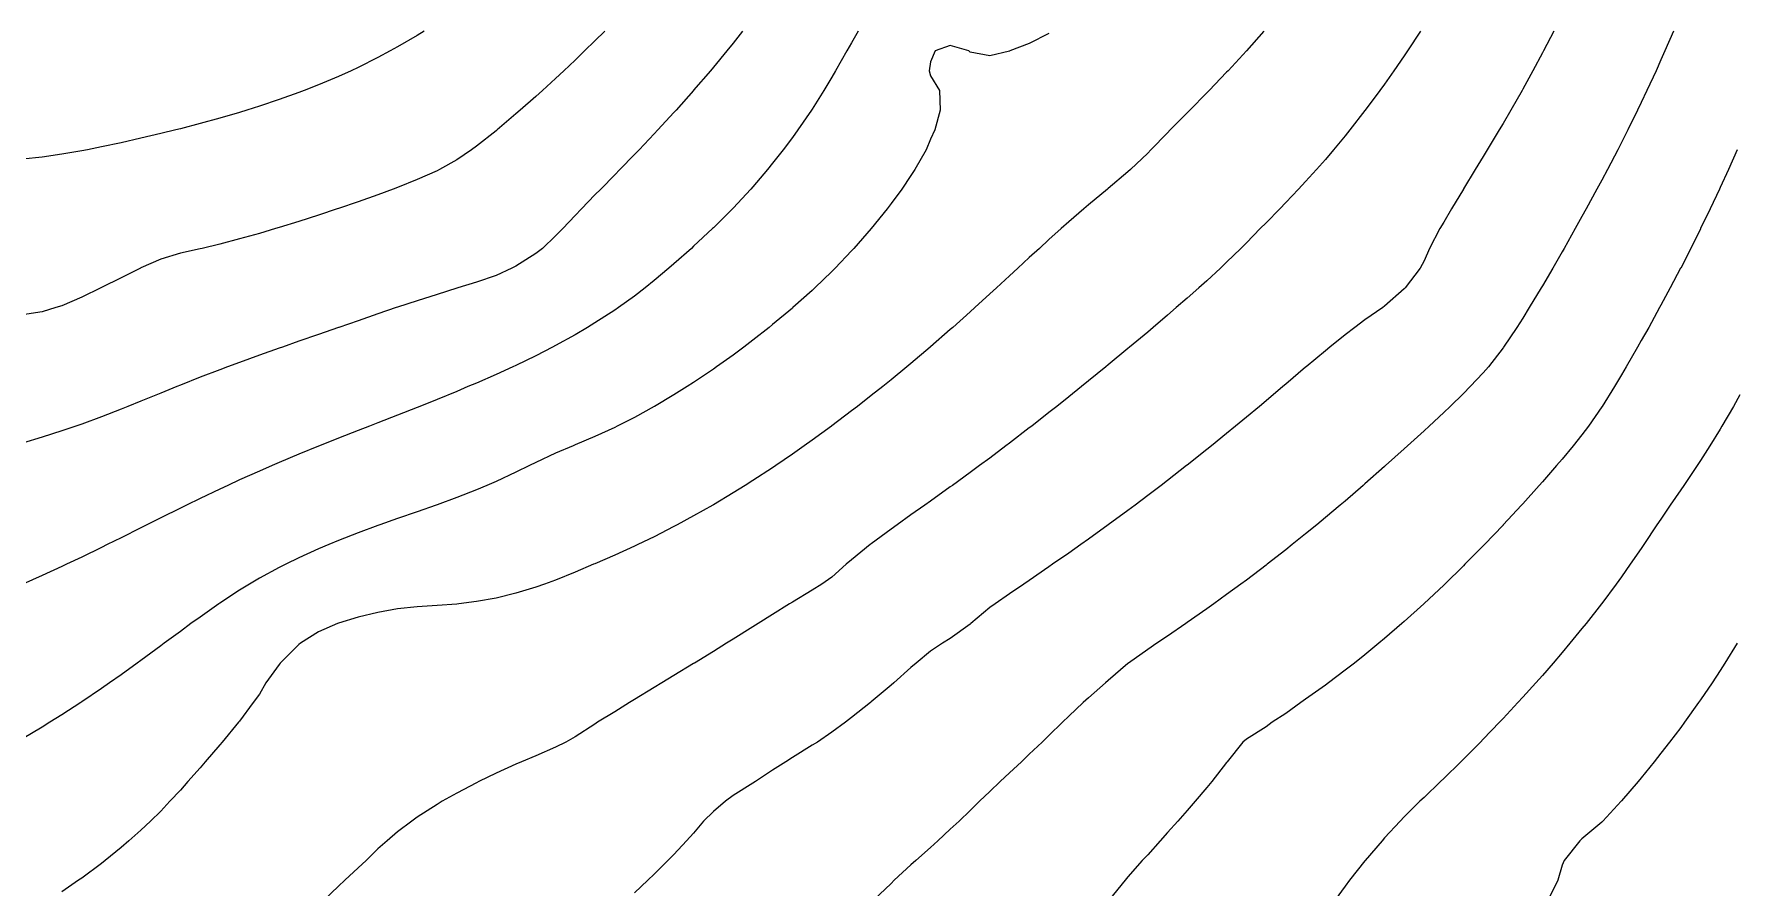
# Model space of a CAD drawing. Extents: x 771911 to 772814, y 1416488 to 1417835.
# Drawn here: x 772333 to 772419.2, y 1417064.8 to 1417108.1 of the extents above; entities that cross this region are included whole.
import ezdxf

# ---------------------------------------------------------------- set-up
doc = ezdxf.new("R2010")
doc.units = 0
doc.header["$MEASUREMENT"] = 0
for name, color, linetype in [('749.5', 1, 'CONTINUOUS'), ('750', 1, 'CONTINUOUS'), ('750.5', 1, 'CONTINUOUS'), ('751', 1, 'CONTINUOUS'), ('751.5', 1, 'CONTINUOUS'), ('752', 1, 'CONTINUOUS'), ('752.5', 1, 'CONTINUOUS'), ('753', 1, 'CONTINUOUS'), ('753.5', 1, 'CONTINUOUS'), ('754', 1, 'CONTINUOUS'), ('754.5', 1, 'CONTINUOUS'), ('755', 1, 'CONTINUOUS')]:
    doc.layers.add(name, color=color, linetype=linetype)

msp = doc.modelspace()

# ---------------------------------------------------------------- linework, layer by layer
at = {"layer": '749.5', "color": 0, "linetype": 'Continuous'}
msp.add_polyline3d([(772419.291, 1417077.206, 749.5), (772418.675, 1417076.206, 749.5), (772418.434, 1417075.83, 749.5), (772418.027, 1417075.206, 749.5), (772417.434, 1417074.337, 749.5), (772417.343, 1417074.206, 749.5), (772416.626, 1417073.206, 749.5), (772416.434, 1417072.946, 749.5), (772415.874, 1417072.206, 749.5), (772415.434, 1417071.639, 749.5), (772415.09, 1417071.206, 749.5), (772414.434, 1417070.4, 749.5), (772414.272, 1417070.206, 749.5), (772413.434, 1417069.227, 749.5), (772413.415, 1417069.206, 749.5), (772412.494, 1417068.206, 749.5), (772412.434, 1417068.14, 749.5), (772411.434, 1417067.298, 749.5), (772411.333, 1417067.206, 749.5), (772410.524, 1417066.206, 749.5), (772410.434, 1417065.967, 749.5), (772410.206, 1417065.206, 749.5), (772409.716, 1417064.206, 749.5)], dxfattribs=at)
at = {"layer": '750', "color": 0, "linetype": 'Continuous'}
msp.add_polyline3d([(772419.434, 1417089.783, 750), (772419.109, 1417089.206, 750), (772418.524, 1417088.206, 750), (772418.434, 1417088.059, 750), (772417.908, 1417087.206, 750), (772417.434, 1417086.471, 750), (772417.262, 1417086.206, 750), (772416.59, 1417085.206, 750), (772416.434, 1417084.977, 750), (772415.908, 1417084.206, 750), (772415.434, 1417083.5, 750), (772415.232, 1417083.206, 750), (772414.56, 1417082.206, 750), (772414.434, 1417082.014, 750), (772413.873, 1417081.206, 750), (772413.434, 1417080.578, 750), (772413.161, 1417080.206, 750), (772412.434, 1417079.225, 750), (772412.419, 1417079.206, 750), (772411.639, 1417078.206, 750), (772411.434, 1417077.948, 750), (772410.825, 1417077.206, 750), (772410.434, 1417076.737, 750), (772409.977, 1417076.206, 750), (772409.434, 1417075.581, 750), (772409.097, 1417075.206, 750), (772408.434, 1417074.471, 750), (772408.187, 1417074.206, 750), (772407.434, 1417073.397, 750), (772407.25, 1417073.206, 750), (772406.434, 1417072.353, 750), (772406.287, 1417072.206, 750), (772405.434, 1417071.34, 750), (772405.295, 1417071.206, 750), (772404.434, 1417070.359, 750), (772404.269, 1417070.206, 750), (772403.434, 1417069.402, 750), (772403.221, 1417069.206, 750), (772402.434, 1417068.424, 750), (772402.222, 1417068.206, 750), (772401.434, 1417067.352, 750), (772401.307, 1417067.206, 750), (772400.452, 1417066.206, 750), (772400.434, 1417066.184, 750), (772399.655, 1417065.206, 750), (772399.434, 1417064.909, 750), (772398.927, 1417064.206, 750)], dxfattribs=at)
at = {"layer": '750.5', "color": 0, "linetype": 'Continuous'}
msp.add_polyline3d([(772419.296, 1417102.206, 750.5), (772418.849, 1417101.206, 750.5), (772418.434, 1417100.295, 750.5), (772418.392, 1417100.206, 750.5), (772417.921, 1417099.206, 750.5), (772417.439, 1417098.206, 750.5), (772417.434, 1417098.196, 750.5), (772416.941, 1417097.206, 750.5), (772416.434, 1417096.212, 750.5), (772416.43, 1417096.206, 750.5), (772415.905, 1417095.206, 750.5), (772415.434, 1417094.329, 750.5), (772415.367, 1417094.206, 750.5), (772414.814, 1417093.206, 750.5), (772414.434, 1417092.534, 750.5), (772414.248, 1417092.206, 750.5), (772413.669, 1417091.206, 750.5), (772413.434, 1417090.811, 750.5), (772413.077, 1417090.206, 750.5), (772412.451, 1417089.206, 750.5), (772412.434, 1417089.18, 750.5), (772411.766, 1417088.206, 750.5), (772411.434, 1417087.762, 750.5), (772410.987, 1417087.206, 750.5), (772410.434, 1417086.532, 750.5), (772410.146, 1417086.206, 750.5), (772409.434, 1417085.385, 750.5), (772409.271, 1417085.206, 750.5), (772408.434, 1417084.274, 750.5), (772408.371, 1417084.206, 750.5), (772407.446, 1417083.206, 750.5), (772407.434, 1417083.193, 750.5), (772406.493, 1417082.206, 750.5), (772406.434, 1417082.144, 750.5), (772405.507, 1417081.206, 750.5), (772405.434, 1417081.132, 750.5), (772404.485, 1417080.206, 750.5), (772404.434, 1417080.156, 750.5), (772403.434, 1417079.216, 750.5), (772403.423, 1417079.206, 750.5), (772402.434, 1417078.315, 750.5), (772402.309, 1417078.206, 750.5), (772401.434, 1417077.452, 750.5), (772401.139, 1417077.206, 750.5), (772400.434, 1417076.627, 750.5), (772399.902, 1417076.206, 750.5), (772399.434, 1417075.841, 750.5), (772398.589, 1417075.206, 750.5), (772398.434, 1417075.092, 750.5), (772397.434, 1417074.37, 750.5), (772397.199, 1417074.206, 750.5), (772396.434, 1417073.659, 750.5), (772395.744, 1417073.206, 750.5), (772395.434, 1417072.973, 750.5), (772394.434, 1417072.353, 750.5), (772394.256, 1417072.206, 750.5), (772393.459, 1417071.206, 750.5), (772393.434, 1417071.176, 750.5), (772392.688, 1417070.206, 750.5), (772392.434, 1417069.903, 750.5), (772391.843, 1417069.206, 750.5), (772391.434, 1417068.745, 750.5), (772390.957, 1417068.206, 750.5), (772390.434, 1417067.619, 750.5), (772390.064, 1417067.206, 750.5), (772389.434, 1417066.497, 750.5), (772389.154, 1417066.206, 750.5), (772388.434, 1417065.376, 750.5), (772388.287, 1417065.206, 750.5), (772387.484, 1417064.206, 750.5)], dxfattribs=at)
at = {"layer": '751', "color": 0, "linetype": 'Continuous'}
msp.add_polyline3d([(772416.072, 1417108.206, 751), (772415.635, 1417107.206, 751), (772415.434, 1417106.756, 751), (772415.184, 1417106.206, 751), (772414.719, 1417105.206, 751), (772414.434, 1417104.604, 751), (772414.242, 1417104.206, 751), (772413.749, 1417103.206, 751), (772413.434, 1417102.578, 751), (772413.244, 1417102.206, 751), (772412.724, 1417101.206, 751), (772412.434, 1417100.655, 751), (772412.193, 1417100.206, 751), (772411.649, 1417099.206, 751), (772411.434, 1417098.815, 751), (772411.094, 1417098.206, 751), (772410.529, 1417097.206, 751), (772410.434, 1417097.038, 751), (772409.954, 1417096.206, 751), (772409.434, 1417095.316, 751), (772409.369, 1417095.206, 751), (772408.766, 1417094.206, 751), (772408.434, 1417093.672, 751), (772408.138, 1417093.206, 751), (772407.465, 1417092.206, 751), (772407.434, 1417092.164, 751), (772406.699, 1417091.206, 751), (772406.434, 1417090.902, 751), (772405.778, 1417090.206, 751), (772405.434, 1417089.858, 751), (772404.754, 1417089.206, 751), (772404.434, 1417088.899, 751), (772403.687, 1417088.206, 751), (772403.434, 1417087.969, 751), (772402.597, 1417087.206, 751), (772402.434, 1417087.056, 751), (772401.487, 1417086.206, 751), (772401.434, 1417086.159, 751), (772400.434, 1417085.277, 751), (772400.352, 1417085.206, 751), (772399.434, 1417084.413, 751), (772399.189, 1417084.206, 751), (772398.434, 1417083.57, 751), (772397.994, 1417083.206, 751), (772397.434, 1417082.747, 751), (772396.761, 1417082.206, 751), (772396.434, 1417081.947, 751), (772395.483, 1417081.206, 751), (772395.434, 1417081.169, 751), (772394.434, 1417080.411, 751), (772394.158, 1417080.206, 751), (772393.434, 1417079.675, 751), (772392.785, 1417079.206, 751), (772392.434, 1417078.956, 751), (772391.434, 1417078.253, 751), (772391.367, 1417078.206, 751), (772390.434, 1417077.567, 751), (772389.904, 1417077.206, 751), (772389.434, 1417076.898, 751), (772388.455, 1417076.206, 751), (772388.434, 1417076.191, 751), (772387.434, 1417075.316, 751), (772387.29, 1417075.206, 751), (772386.434, 1417074.451, 751), (772386.168, 1417074.206, 751), (772385.434, 1417073.517, 751), (772385.117, 1417073.206, 751), (772384.434, 1417072.542, 751), (772384.084, 1417072.206, 751), (772383.434, 1417071.584, 751), (772383.035, 1417071.206, 751), (772382.434, 1417070.642, 751), (772381.968, 1417070.206, 751), (772381.434, 1417069.702, 751), (772380.912, 1417069.206, 751), (772380.434, 1417068.73, 751), (772379.88, 1417068.206, 751), (772379.434, 1417067.789, 751), (772378.803, 1417067.206, 751), (772378.434, 1417066.866, 751), (772377.686, 1417066.206, 751), (772377.434, 1417065.983, 751), (772376.598, 1417065.206, 751), (772376.434, 1417065.034, 751), (772375.569, 1417064.206, 751)], dxfattribs=at)
at = {"layer": '751.5', "color": 0, "linetype": 'Continuous'}
msp.add_polyline3d([(772410.003, 1417108.206, 751.5), (772409.486, 1417107.206, 751.5), (772409.434, 1417107.107, 751.5), (772408.948, 1417106.206, 751.5), (772408.434, 1417105.273, 751.5), (772408.396, 1417105.206, 751.5), (772407.823, 1417104.206, 751.5), (772407.434, 1417103.536, 751.5), (772407.237, 1417103.206, 751.5), (772406.639, 1417102.206, 751.5), (772406.434, 1417101.863, 751.5), (772406.03, 1417101.206, 751.5), (772405.434, 1417100.222, 751.5), (772405.424, 1417100.206, 751.5), (772404.817, 1417099.206, 751.5), (772404.434, 1417098.535, 751.5), (772404.238, 1417098.206, 751.5), (772403.712, 1417097.206, 751.5), (772403.434, 1417096.581, 751.5), (772403.229, 1417096.206, 751.5), (772402.476, 1417095.206, 751.5), (772402.434, 1417095.165, 751.5), (772401.434, 1417094.273, 751.5), (772401.352, 1417094.206, 751.5), (772400.434, 1417093.582, 751.5), (772399.932, 1417093.206, 751.5), (772399.434, 1417092.835, 751.5), (772398.658, 1417092.206, 751.5), (772398.434, 1417092.024, 751.5), (772397.46, 1417091.206, 751.5), (772397.434, 1417091.184, 751.5), (772396.434, 1417090.338, 751.5), (772396.279, 1417090.206, 751.5), (772395.434, 1417089.493, 751.5), (772395.093, 1417089.206, 751.5), (772394.434, 1417088.657, 751.5), (772393.889, 1417088.206, 751.5), (772393.434, 1417087.833, 751.5), (772392.661, 1417087.206, 751.5), (772392.434, 1417087.024, 751.5), (772391.434, 1417086.23, 751.5), (772391.404, 1417086.206, 751.5), (772390.434, 1417085.452, 751.5), (772390.115, 1417085.206, 751.5), (772389.434, 1417084.689, 751.5), (772388.792, 1417084.206, 751.5), (772388.434, 1417083.94, 751.5), (772387.436, 1417083.206, 751.5), (772387.434, 1417083.205, 751.5), (772386.434, 1417082.484, 751.5), (772386.045, 1417082.206, 751.5), (772385.434, 1417081.775, 751.5), (772384.62, 1417081.206, 751.5), (772384.434, 1417081.078, 751.5), (772383.434, 1417080.394, 751.5), (772383.159, 1417080.206, 751.5), (772382.434, 1417079.719, 751.5), (772381.707, 1417079.206, 751.5), (772381.434, 1417079.015, 751.5), (772380.476, 1417078.206, 751.5), (772380.434, 1417078.168, 751.5), (772379.434, 1417077.444, 751.5), (772379.034, 1417077.206, 751.5), (772378.434, 1417076.804, 751.5), (772377.702, 1417076.206, 751.5), (772377.434, 1417075.982, 751.5), (772376.566, 1417075.206, 751.5), (772376.434, 1417075.093, 751.5), (772375.434, 1417074.245, 751.5), (772375.386, 1417074.206, 751.5), (772374.434, 1417073.445, 751.5), (772374.122, 1417073.206, 751.5), (772373.434, 1417072.699, 751.5), (772372.699, 1417072.206, 751.5), (772372.434, 1417072.041, 751.5), (772371.434, 1417071.42, 751.5), (772371.102, 1417071.206, 751.5), (772370.434, 1417070.781, 751.5), (772369.571, 1417070.206, 751.5), (772369.434, 1417070.123, 751.5), (772368.434, 1417069.498, 751.5), (772368.041, 1417069.206, 751.5), (772367.434, 1417068.688, 751.5), (772366.934, 1417068.206, 751.5), (772366.434, 1417067.588, 751.5), (772366.066, 1417067.206, 751.5), (772365.434, 1417066.512, 751.5), (772365.122, 1417066.206, 751.5), (772364.434, 1417065.514, 751.5), (772364.104, 1417065.206, 751.5), (772363.434, 1417064.572, 751.5)], dxfattribs=at)
at = {"layer": '752', "color": 0, "linetype": 'Continuous'}
msp.add_polyline3d([(772403.254, 1417108.206, 752), (772402.596, 1417107.206, 752), (772402.434, 1417106.964, 752), (772401.909, 1417106.206, 752), (772401.434, 1417105.532, 752), (772401.196, 1417105.206, 752), (772400.451, 1417104.206, 752), (772400.434, 1417104.183, 752), (772399.668, 1417103.206, 752), (772399.434, 1417102.912, 752), (772398.85, 1417102.206, 752), (772398.434, 1417101.716, 752), (772397.988, 1417101.206, 752), (772397.434, 1417100.592, 752), (772397.078, 1417100.206, 752), (772396.434, 1417099.532, 752), (772396.122, 1417099.206, 752), (772395.434, 1417098.508, 752), (772395.14, 1417098.206, 752), (772394.434, 1417097.488, 752), (772394.152, 1417097.206, 752), (772393.434, 1417096.502, 752), (772393.121, 1417096.206, 752), (772392.434, 1417095.571, 752), (772392.026, 1417095.206, 752), (772391.434, 1417094.682, 752), (772390.884, 1417094.206, 752), (772390.434, 1417093.819, 752), (772389.711, 1417093.206, 752), (772389.434, 1417092.972, 752), (772388.52, 1417092.206, 752), (772388.434, 1417092.135, 752), (772387.434, 1417091.309, 752), (772387.309, 1417091.206, 752), (772386.434, 1417090.493, 752), (772386.082, 1417090.206, 752), (772385.434, 1417089.687, 752), (772384.833, 1417089.206, 752), (772384.434, 1417088.893, 752), (772383.557, 1417088.206, 752), (772383.434, 1417088.111, 752), (772382.434, 1417087.343, 752), (772382.255, 1417087.206, 752), (772381.434, 1417086.59, 752), (772380.92, 1417086.206, 752), (772380.434, 1417085.85, 752), (772379.55, 1417085.206, 752), (772379.434, 1417085.123, 752), (772378.434, 1417084.41, 752), (772378.149, 1417084.206, 752), (772377.434, 1417083.706, 752), (772376.735, 1417083.206, 752), (772376.434, 1417082.995, 752), (772375.434, 1417082.252, 752), (772375.374, 1417082.206, 752), (772374.434, 1417081.43, 752), (772374.165, 1417081.206, 752), (772373.434, 1417080.556, 752), (772372.931, 1417080.206, 752), (772372.434, 1417079.904, 752), (772371.434, 1417079.295, 752), (772371.293, 1417079.206, 752), (772370.434, 1417078.665, 752), (772369.703, 1417078.206, 752), (772369.434, 1417078.034, 752), (772368.434, 1417077.41, 752), (772368.1, 1417077.206, 752), (772367.434, 1417076.793, 752), (772366.47, 1417076.206, 752), (772366.434, 1417076.184, 752), (772365.434, 1417075.575, 752), (772364.819, 1417075.206, 752), (772364.434, 1417074.968, 752), (772363.434, 1417074.357, 752), (772363.183, 1417074.206, 752), (772362.434, 1417073.729, 752), (772361.571, 1417073.206, 752), (772361.434, 1417073.116, 752), (772360.434, 1417072.464, 752), (772359.963, 1417072.206, 752), (772359.434, 1417071.946, 752), (772358.434, 1417071.508, 752), (772357.71, 1417071.206, 752), (772357.434, 1417071.081, 752), (772356.434, 1417070.634, 752), (772355.55, 1417070.206, 752), (772355.434, 1417070.147, 752), (772354.434, 1417069.62, 752), (772353.697, 1417069.206, 752), (772353.434, 1417069.049, 752), (772352.434, 1417068.405, 752), (772352.156, 1417068.206, 752), (772351.434, 1417067.662, 752), (772350.905, 1417067.206, 752), (772350.434, 1417066.794, 752), (772349.839, 1417066.206, 752), (772349.434, 1417065.828, 752), (772348.771, 1417065.206, 752), (772348.434, 1417064.901, 752), (772347.719, 1417064.206, 752)], dxfattribs=at)
at = {"layer": '752.5', "color": 0, "linetype": 'Continuous'}
msp.add_polyline3d([(772395.323, 1417108.206, 752.5), (772394.434, 1417107.208, 752.5), (772394.432, 1417107.206, 752.5), (772393.504, 1417106.206, 752.5), (772393.434, 1417106.131, 752.5), (772392.543, 1417105.206, 752.5), (772392.434, 1417105.092, 752.5), (772391.564, 1417104.206, 752.5), (772391.434, 1417104.071, 752.5), (772390.577, 1417103.206, 752.5), (772390.434, 1417103.056, 752.5), (772389.591, 1417102.206, 752.5), (772389.434, 1417102.038, 752.5), (772388.567, 1417101.206, 752.5), (772388.434, 1417101.084, 752.5), (772387.434, 1417100.236, 752.5), (772387.4, 1417100.206, 752.5), (772386.434, 1417099.406, 752.5), (772386.204, 1417099.206, 752.5), (772385.434, 1417098.547, 752.5), (772385.056, 1417098.206, 752.5), (772384.434, 1417097.654, 752.5), (772383.948, 1417097.206, 752.5), (772383.434, 1417096.741, 752.5), (772382.859, 1417096.206, 752.5), (772382.434, 1417095.82, 752.5), (772381.772, 1417095.206, 752.5), (772381.434, 1417094.901, 752.5), (772380.675, 1417094.206, 752.5), (772380.434, 1417093.992, 752.5), (772379.558, 1417093.206, 752.5), (772379.434, 1417093.098, 752.5), (772378.434, 1417092.225, 752.5), (772378.412, 1417092.206, 752.5), (772377.434, 1417091.376, 752.5), (772377.232, 1417091.206, 752.5), (772376.434, 1417090.552, 752.5), (772376.009, 1417090.206, 752.5), (772375.434, 1417089.751, 752.5), (772374.738, 1417089.206, 752.5), (772374.434, 1417088.973, 752.5), (772373.434, 1417088.218, 752.5), (772373.418, 1417088.206, 752.5), (772372.434, 1417087.488, 752.5), (772372.037, 1417087.206, 752.5), (772371.434, 1417086.782, 752.5), (772370.59, 1417086.206, 752.5), (772370.434, 1417086.1, 752.5), (772369.434, 1417085.446, 752.5), (772369.051, 1417085.206, 752.5), (772368.434, 1417084.821, 752.5), (772367.434, 1417084.225, 752.5), (772367.4, 1417084.206, 752.5), (772366.434, 1417083.655, 752.5), (772365.602, 1417083.206, 752.5), (772365.434, 1417083.115, 752.5), (772364.434, 1417082.601, 752.5), (772363.601, 1417082.206, 752.5), (772363.434, 1417082.126, 752.5), (772362.434, 1417081.674, 752.5), (772361.434, 1417081.238, 752.5), (772361.359, 1417081.206, 752.5), (772360.434, 1417080.809, 752.5), (772359.434, 1417080.406, 752.5), (772358.885, 1417080.206, 752.5), (772358.434, 1417080.044, 752.5), (772357.434, 1417079.737, 752.5), (772356.434, 1417079.495, 752.5), (772355.434, 1417079.318, 752.5), (772354.531, 1417079.206, 752.5), (772354.434, 1417079.195, 752.5), (772353.434, 1417079.115, 752.5), (772352.434, 1417079.055, 752.5), (772351.434, 1417078.953, 752.5), (772350.434, 1417078.77, 752.5), (772349.434, 1417078.531, 752.5), (772348.434, 1417078.227, 752.5), (772348.385, 1417078.206, 752.5), (772347.434, 1417077.779, 752.5), (772346.515, 1417077.206, 752.5), (772346.434, 1417077.141, 752.5), (772345.481, 1417076.206, 752.5), (772345.434, 1417076.135, 752.5), (772344.754, 1417075.206, 752.5), (772344.434, 1417074.638, 752.5), (772344.121, 1417074.206, 752.5), (772343.434, 1417073.265, 752.5), (772343.385, 1417073.206, 752.5), (772342.552, 1417072.206, 752.5), (772342.434, 1417072.064, 752.5), (772341.687, 1417071.206, 752.5), (772341.434, 1417070.903, 752.5), (772340.809, 1417070.206, 752.5), (772340.434, 1417069.769, 752.5), (772339.9, 1417069.206, 752.5), (772339.434, 1417068.705, 752.5), (772338.919, 1417068.206, 752.5), (772338.434, 1417067.738, 752.5), (772337.829, 1417067.206, 752.5), (772337.434, 1417066.863, 752.5), (772336.616, 1417066.206, 752.5), (772336.434, 1417066.062, 752.5), (772335.434, 1417065.318, 752.5), (772335.276, 1417065.206, 752.5), (772334.434, 1417064.617, 752.5)], dxfattribs=at)
at = {"layer": '753', "color": 0, "linetype": 'Continuous'}
msp.add_polyline3d([(772384.434, 1417108.098, 753), (772383.434, 1417107.579, 753), (772382.456, 1417107.206, 753), (772382.434, 1417107.197, 753), (772381.434, 1417106.964, 753), (772380.434, 1417107.152, 753), (772380.373, 1417107.206, 753), (772379.434, 1417107.489, 753), (772378.661, 1417107.206, 753), (772378.434, 1417106.662, 753), (772378.366, 1417106.206, 753), (772378.434, 1417105.941, 753), (772378.88, 1417105.206, 753), (772378.929, 1417104.206, 753), (772378.65, 1417103.206, 753), (772378.434, 1417102.746, 753), (772378.206, 1417102.206, 753), (772377.639, 1417101.206, 753), (772377.434, 1417100.902, 753), (772376.978, 1417100.206, 753), (772376.434, 1417099.477, 753), (772376.234, 1417099.206, 753), (772375.434, 1417098.222, 753), (772375.421, 1417098.206, 753), (772374.548, 1417097.206, 753), (772374.434, 1417097.085, 753), (772373.606, 1417096.206, 753), (772373.434, 1417096.036, 753), (772372.58, 1417095.206, 753), (772372.434, 1417095.072, 753), (772371.462, 1417094.206, 753), (772371.434, 1417094.182, 753), (772370.434, 1417093.348, 753), (772370.259, 1417093.206, 753), (772369.434, 1417092.556, 753), (772368.976, 1417092.206, 753), (772368.434, 1417091.804, 753), (772367.599, 1417091.206, 753), (772367.434, 1417091.091, 753), (772366.434, 1417090.418, 753), (772366.105, 1417090.206, 753), (772365.434, 1417089.786, 753), (772364.452, 1417089.206, 753), (772364.434, 1417089.196, 753), (772363.434, 1417088.648, 753), (772362.561, 1417088.206, 753), (772362.434, 1417088.144, 753), (772361.434, 1417087.684, 753), (772360.434, 1417087.255, 753), (772360.323, 1417087.206, 753), (772359.434, 1417086.834, 753), (772358.434, 1417086.359, 753), (772358.114, 1417086.206, 753), (772357.434, 1417085.869, 753), (772356.434, 1417085.408, 753), (772355.962, 1417085.206, 753), (772355.434, 1417084.982, 753), (772354.434, 1417084.588, 753), (772353.434, 1417084.219, 753), (772353.398, 1417084.206, 753), (772352.434, 1417083.868, 753), (772351.434, 1417083.522, 753), (772350.543, 1417083.206, 753), (772350.434, 1417083.169, 753), (772349.434, 1417082.806, 753), (772348.434, 1417082.412, 753), (772347.949, 1417082.206, 753), (772347.434, 1417081.99, 753), (772346.434, 1417081.535, 753), (772345.767, 1417081.206, 753), (772345.434, 1417081.042, 753), (772344.434, 1417080.499, 753), (772343.935, 1417080.206, 753), (772343.434, 1417079.897, 753), (772342.434, 1417079.241, 753), (772342.381, 1417079.206, 753), (772341.434, 1417078.538, 753), (772340.962, 1417078.206, 753), (772340.434, 1417077.809, 753), (772339.607, 1417077.206, 753), (772339.434, 1417077.072, 753), (772338.434, 1417076.337, 753), (772338.247, 1417076.206, 753), (772337.434, 1417075.612, 753), (772336.847, 1417075.206, 753), (772336.434, 1417074.909, 753), (772335.434, 1417074.235, 753), (772335.388, 1417074.206, 753), (772334.434, 1417073.583, 753), (772333.819, 1417073.206, 753), (772333.434, 1417072.964, 753), (772332.434, 1417072.374, 753)], dxfattribs=at)
at = {"layer": '753.5', "color": 0, "linetype": 'Continuous'}
msp.add_polyline3d([(772374.767, 1417108.206, 753.5), (772374.434, 1417107.623, 753.5), (772374.189, 1417107.206, 753.5), (772373.619, 1417106.206, 753.5), (772373.434, 1417105.878, 753.5), (772373.025, 1417105.206, 753.5), (772372.434, 1417104.265, 753.5), (772372.395, 1417104.206, 753.5), (772371.711, 1417103.206, 753.5), (772371.434, 1417102.819, 753.5), (772370.974, 1417102.206, 753.5), (772370.434, 1417101.516, 753.5), (772370.182, 1417101.206, 753.5), (772369.434, 1417100.327, 753.5), (772369.327, 1417100.206, 753.5), (772368.434, 1417099.242, 753.5), (772368.4, 1417099.206, 753.5), (772367.434, 1417098.246, 753.5), (772367.393, 1417098.206, 753.5), (772366.434, 1417097.312, 753.5), (772366.319, 1417097.206, 753.5), (772365.434, 1417096.428, 753.5), (772365.181, 1417096.206, 753.5), (772364.434, 1417095.585, 753.5), (772363.977, 1417095.206, 753.5), (772363.434, 1417094.788, 753.5), (772362.626, 1417094.206, 753.5), (772362.434, 1417094.075, 753.5), (772361.434, 1417093.435, 753.5), (772361.058, 1417093.206, 753.5), (772360.434, 1417092.837, 753.5), (772359.434, 1417092.283, 753.5), (772359.288, 1417092.206, 753.5), (772358.434, 1417091.766, 753.5), (772357.434, 1417091.283, 753.5), (772357.266, 1417091.206, 753.5), (772356.434, 1417090.825, 753.5), (772355.434, 1417090.388, 753.5), (772355.002, 1417090.206, 753.5), (772354.434, 1417089.966, 753.5), (772353.434, 1417089.557, 753.5), (772352.558, 1417089.206, 753.5), (772352.434, 1417089.157, 753.5), (772351.434, 1417088.763, 753.5), (772350.434, 1417088.372, 753.5), (772350.009, 1417088.206, 753.5), (772349.434, 1417087.983, 753.5), (772348.434, 1417087.59, 753.5), (772347.478, 1417087.206, 753.5), (772347.434, 1417087.189, 753.5), (772346.434, 1417086.782, 753.5), (772345.434, 1417086.361, 753.5), (772345.076, 1417086.206, 753.5), (772344.434, 1417085.928, 753.5), (772343.434, 1417085.479, 753.5), (772342.842, 1417085.206, 753.5), (772342.434, 1417085.016, 753.5), (772341.434, 1417084.539, 753.5), (772340.748, 1417084.206, 753.5), (772340.434, 1417084.051, 753.5), (772339.434, 1417083.555, 753.5), (772338.732, 1417083.206, 753.5), (772338.434, 1417083.054, 753.5), (772337.434, 1417082.554, 753.5), (772336.726, 1417082.206, 753.5), (772336.434, 1417082.059, 753.5), (772335.434, 1417081.571, 753.5), (772334.66, 1417081.206, 753.5), (772334.434, 1417081.096, 753.5), (772333.434, 1417080.636, 753.5), (772332.456, 1417080.206, 753.5)], dxfattribs=at)
at = {"layer": '754', "color": 0, "linetype": 'Continuous'}
msp.add_polyline3d([(772368.915, 1417108.206, 754), (772368.434, 1417107.607, 754), (772368.107, 1417107.206, 754), (772367.434, 1417106.388, 754), (772367.28, 1417106.206, 754), (772366.434, 1417105.214, 754), (772366.427, 1417105.206, 754), (772365.54, 1417104.206, 754), (772365.434, 1417104.088, 754), (772364.621, 1417103.206, 754), (772364.434, 1417103.006, 754), (772363.672, 1417102.206, 754), (772363.434, 1417101.96, 754), (772362.702, 1417101.206, 754), (772362.434, 1417100.934, 754), (772361.724, 1417100.206, 754), (772361.434, 1417099.914, 754), (772360.758, 1417099.206, 754), (772360.434, 1417098.881, 754), (772359.814, 1417098.206, 754), (772359.434, 1417097.842, 754), (772358.78, 1417097.206, 754), (772358.434, 1417096.94, 754), (772357.434, 1417096.3, 754), (772357.225, 1417096.206, 754), (772356.434, 1417095.84, 754), (772355.434, 1417095.492, 754), (772354.495, 1417095.206, 754), (772354.434, 1417095.186, 754), (772353.434, 1417094.877, 754), (772352.434, 1417094.559, 754), (772351.434, 1417094.228, 754), (772351.368, 1417094.206, 754), (772350.434, 1417093.891, 754), (772349.434, 1417093.546, 754), (772348.458, 1417093.206, 754), (772348.434, 1417093.198, 754), (772347.434, 1417092.85, 754), (772346.434, 1417092.5, 754), (772345.6, 1417092.206, 754), (772345.434, 1417092.148, 754), (772344.434, 1417091.794, 754), (772343.434, 1417091.434, 754), (772342.818, 1417091.206, 754), (772342.434, 1417091.063, 754), (772341.434, 1417090.681, 754), (772340.434, 1417090.282, 754), (772340.248, 1417090.206, 754), (772339.434, 1417089.878, 754), (772338.434, 1417089.47, 754), (772337.778, 1417089.206, 754), (772337.434, 1417089.068, 754), (772336.434, 1417088.68, 754), (772335.434, 1417088.311, 754), (772335.128, 1417088.206, 754), (772334.434, 1417087.964, 754), (772333.434, 1417087.639, 754), (772332.434, 1417087.337, 754)], dxfattribs=at)
at = {"layer": '754.5', "color": 0, "linetype": 'Continuous'}
msp.add_polyline3d([(772361.93, 1417108.206, 754.5), (772361.434, 1417107.711, 754.5), (772360.909, 1417107.206, 754.5), (772360.434, 1417106.745, 754.5), (772359.857, 1417106.206, 754.5), (772359.434, 1417105.807, 754.5), (772358.77, 1417105.206, 754.5), (772358.434, 1417104.896, 754.5), (772357.647, 1417104.206, 754.5), (772357.434, 1417104.014, 754.5), (772356.476, 1417103.206, 754.5), (772356.434, 1417103.169, 754.5), (772355.434, 1417102.381, 754.5), (772355.179, 1417102.206, 754.5), (772354.434, 1417101.694, 754.5), (772353.557, 1417101.206, 754.5), (772353.434, 1417101.141, 754.5), (772352.434, 1417100.69, 754.5), (772351.434, 1417100.293, 754.5), (772351.207, 1417100.206, 754.5), (772350.434, 1417099.926, 754.5), (772349.434, 1417099.571, 754.5), (772348.434, 1417099.225, 754.5), (772348.378, 1417099.206, 754.5), (772347.434, 1417098.894, 754.5), (772346.434, 1417098.571, 754.5), (772345.434, 1417098.26, 754.5), (772345.254, 1417098.206, 754.5), (772344.434, 1417097.964, 754.5), (772343.434, 1417097.684, 754.5), (772342.434, 1417097.424, 754.5), (772341.533, 1417097.206, 754.5), (772341.434, 1417097.183, 754.5), (772340.434, 1417096.958, 754.5), (772339.434, 1417096.661, 754.5), (772338.434, 1417096.22, 754.5), (772338.404, 1417096.206, 754.5), (772337.434, 1417095.724, 754.5), (772336.434, 1417095.226, 754.5), (772336.396, 1417095.206, 754.5), (772335.434, 1417094.739, 754.5), (772334.434, 1417094.3, 754.5), (772334.122, 1417094.206, 754.5), (772333.434, 1417094.001, 754.5), (772332.434, 1417093.848, 754.5)], dxfattribs=at)
at = {"layer": '755', "color": 0, "linetype": 'Continuous'}
for points in [[(772352.776, 1417108.206, 755), (772352.434, 1417107.991, 755), (772351.434, 1417107.407, 755), (772351.064, 1417107.206, 755), (772350.434, 1417106.867, 755), (772349.434, 1417106.371, 755), (772349.078, 1417106.206, 755), (772348.434, 1417105.913, 755), (772347.434, 1417105.492, 755), (772346.705, 1417105.206, 755), (772346.434, 1417105.102, 755), (772345.434, 1417104.742, 755), (772344.434, 1417104.406, 755), (772343.798, 1417104.206, 755), (772343.434, 1417104.093, 755), (772342.434, 1417103.801, 755), (772341.434, 1417103.526, 755), (772340.434, 1417103.265, 755), (772340.197, 1417103.206, 755), (772339.434, 1417103.018, 755), (772338.434, 1417102.782, 755), (772337.434, 1417102.557, 755), (772336.434, 1417102.344, 755), (772335.725, 1417102.206, 755)], [(772335.725, 1417102.206, 755), (772335.434, 1417102.148, 755), (772334.434, 1417101.972, 755), (772333.434, 1417101.827, 755), (772332.434, 1417101.727, 755)]]:
    msp.add_polyline3d(points, dxfattribs=at)

doc.saveas('drawing.dxf')
